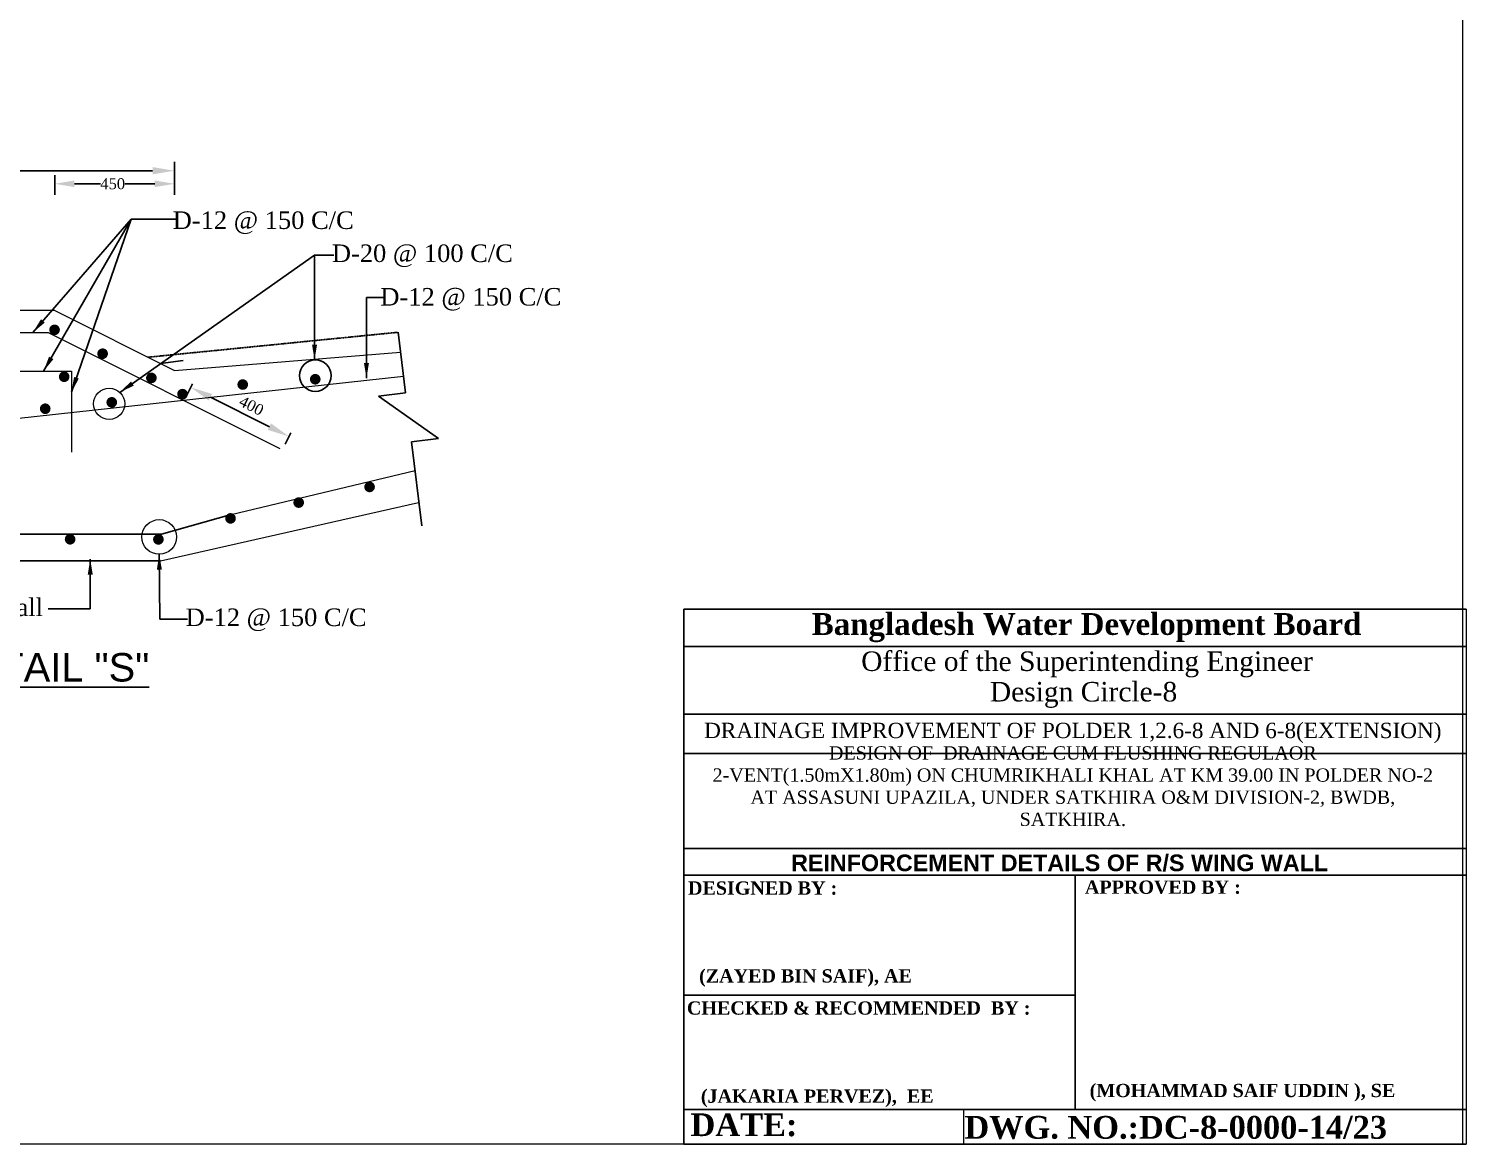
# Model space of a CAD drawing. Extents: x -545075 to 1728153, y -708141 to -305611.
# Drawn here: x 739812 to 772621, y -656450 to -631002 of the extents above; entities that cross this region are included whole.
import ezdxf

# ---------------------------------------------------------------- set-up
doc = ezdxf.new("R2010")
doc.units = 0
doc.header["$MEASUREMENT"] = 0
doc.linetypes.add('DASHED', pattern=[0.75, 0.5, -0.25])
doc.layers.get('0').update_dxf_attribs({"linetype": 'CONTINUOUS'})
doc.layers.get('DEFPOINTS').update_dxf_attribs({"linetype": 'CONTINUOUS'})
doc.layers.add('Left Bank Profile', color=7, linetype='CONTINUOUS', lineweight=25)
doc.layers.add('Other line', color=7, linetype='CONTINUOUS', lineweight=15)
doc.layers.add('LINE', color=7, linetype='CONTINUOUS')
doc.styles.add('Arial-200', font='arial.ttf')
doc.styles.get("Standard").update_dxf_attribs({"font": 'times.ttf', "height": 250})
doc.dimstyles.new('3', dxfattribs={"dimtxt": 225, "dimasz": 350, "dimexe": 100, "dimexo": 25, "dimgap": 9, "dimtad": 0, "dimdec": 0, "dimzin": 0, "dimdsep": 46, "dimtxsty": 'Standard', "dimcen": 0, "dimclrt": 256, "dimadec": 0, "dimazin": 0, "dimtfac": 1, "dimtdec": 0, "dimtofl": 0, "dimtmove": 2, "dimatfit": 3, "dimfxl": 1, "dimtolj": 1, "dimtzin": 0, "dimarcsym": 0})

# ---------------------------------------------------------------- blocks, each defined once
blk = doc.blocks.new('*D242')
at = {"layer": 'DEFPOINTS', "color": 0, "lineweight": -2}
for p in [(743553, -639097), (745751, -640303), (745794, -640217)]:
    blk.add_point(p, dxfattribs=at)
at = {"layer": 'LINE', "color": 7, "lineweight": -2}
for p, q in [((743551, -639102), (743421, -639363)), ((743958, -639407), (745303, -640080)), ((745792, -640221), (745661, -640482))]:
    blk.add_line(p, q, dxfattribs=at)
for points in [[(743995, -639333), (743920, -639482), (743510, -639184)], [(745341, -640005), (745266, -640154), (745751, -640303)]]:
    blk.add_solid(points, dxfattribs=at)
at = {"layer": 'LINE', "color": 7, "insert": (744895, -639602), "char_height": 250, "attachment_point": 5, "rotation": 333.4469}
blk.add_mtext('\\A1;400', dxfattribs=at)
blk = doc.blocks.new('*D243')
at = {"layer": 'DEFPOINTS', "color": 0, "lineweight": -2}
for p in [(743138, -634241), (735004, -638951), (743138, -638799)]:
    blk.add_point(p, dxfattribs=at)
at = {"layer": 'LINE', "color": 7, "lineweight": -2}
for p, q in [((735004, -634491), (735004, -634041)), ((743138, -634491), (743138, -634041)), ((735504, -634241), (738721, -634241)), ((742638, -634241), (739421, -634241))]:
    blk.add_line(p, q, dxfattribs=at)
for points in [[(735504, -634158), (735504, -634324), (735004, -634241)], [(742638, -634158), (742638, -634324), (743138, -634241)]]:
    blk.add_solid(points, dxfattribs=at)
at = {"layer": 'LINE', "color": 7, "insert": (739071, -634241), "char_height": 250, "attachment_point": 5}
blk.add_mtext('\\A1;1370', dxfattribs=at)
blk = doc.blocks.new('*D246')
at = {"layer": 'DEFPOINTS', "color": 0, "lineweight": -2}
for p in [(743138, -634539), (743138, -638176), (740404, -639249)]:
    blk.add_point(p, dxfattribs=at)
at = {"layer": 'LINE', "color": 7, "lineweight": -2}
for p, q in [((740404, -634789), (740404, -634339)), ((743138, -634789), (743138, -634339)), ((740854, -634539), (741452, -634539)), ((742688, -634539), (742005, -634539))]:
    blk.add_line(p, q, dxfattribs=at)
for points in [[(740854, -634464), (740854, -634614), (740404, -634539)], [(742688, -634464), (742688, -634614), (743138, -634539)]]:
    blk.add_solid(points, dxfattribs=at)
at = {"layer": 'LINE', "color": 7, "insert": (741728, -634539), "char_height": 250, "attachment_point": 5}
blk.add_mtext('\\A1;450', dxfattribs=at)

msp = doc.modelspace()

# ---------------------------------------------------------------- linework, layer by layer
at = {"color": 7, "linetype": 'ByBlock', "lineweight": 20}
msp.add_lwpolyline([(700563.752, -656449.814), (700563.752, -605555.167), (772535.981, -605555.167), (772535.981, -656449.814), (700563.752, -656449.814)], close=True, dxfattribs=at)
at = {"linetype": 'ByBlock'}
msp.add_circle((746351.444, -638914.377), 359.933, dxfattribs=at)
at = {"layer": 'Left Bank Profile'}
msp.add_lwpolyline([(754762.739, -656449.814), (772620.647, -656449.814)], dxfattribs=at)
msp.add_lwpolyline([(754762.739, -656449.814), (772620.647, -656449.814)], dxfattribs=at)
at = {"layer": 'LINE', "linetype": 'DASHED'}
msp.add_line((748243.849, -637926.192), (742530.83, -638495.816), dxfattribs=at)
at = {"layer": 'LINE', "color": 0}
for p, q in [((748243.849, -637926.192), (748413.382, -639310.928)), ((748413.382, -639310.928), (747795.698, -639386.551)), ((747795.698, -639386.551), (749167.524, -640349.881)), ((749167.524, -640349.881), (748549.84, -640425.505)), ((748549.84, -640425.505), (748784.548, -642342.583))]:
    msp.add_line(p, q, dxfattribs=at)
at = {"layer": 'LINE'}
for p, q in [((742822.724, -638641.763), (743336.907, -638573.892)), ((754762.739, -644244.691), (772620.647, -644244.691)), ((754762.739, -644244.691), (754762.739, -650456.881)), ((754762.739, -645091.377), (772620.647, -645091.377)), ((754762.739, -646637.846), (772620.647, -646637.846)), ((754762.739, -647534.625), (772620.647, -647534.625)), ((754762.739, -649701.523), (772620.647, -649701.523)), ((754762.739, -650314.899), (772620.647, -650314.899)), ((754762.739, -656449.814), (754762.739, -650456.881)), ((763691.693, -650314.899), (763691.693, -655657.338)), ((754762.739, -653050.202), (763691.693, -653050.202)), ((754762.739, -655657.338), (772620.647, -655657.338)), ((758113.354, -655657.338), (772620.647, -655657.338)), ((758113.354, -655657.338), (772620.647, -655657.338)), ((758113.354, -655657.338), (772620.647, -655657.338))]:
    msp.add_line(p, q, dxfattribs=at)
at = {"layer": 'LINE', "color": 0, "linetype": 'ByBlock', "lineweight": -2}
for p, q in [((742838.842, -642533.513), (744431.842, -642081)), ((738692.392, -642533.513), (742838.842, -642533.513)), ((737823.771, -643139.765), (742820.842, -643139.765))]:
    msp.add_line(p, q, dxfattribs=at)
at = {"layer": 'LINE', "lineweight": 9}
msp.add_line((772620.647, -644244.691), (772620.647, -656449.814), dxfattribs=at)
at = {"layer": 'LINE', "color": 7, "lineweight": 9}
for p, q in [((761145.274, -655657.338), (761145.274, -656449.814)), ((772620.647, -656449.814), (755356.97, -656449.814)), ((768936.595, -656449.814), (770143.93, -656449.814))]:
    msp.add_line(p, q, dxfattribs=at)
at = {"layer": 'LINE', "color": 0, "const_width": 120.96}
for points in [[(740340.876, -637871.465, 1), (740461.836, -637871.465, 1)], [(741437.601, -638415.222, 1), (741558.561, -638415.222, 1)], [(740560.233, -638940.432, 1), (740681.193, -638940.432, 1)], [(742551.032, -638967.025, 1), (742671.992, -638967.025, 1)], [(744635.392, -639118.884, 1), (744756.352, -639118.884, 1)], [(746290.577, -638997.845, 1), (746411.537, -638997.845, 1)], [(741646.199, -639524.702, 1), (741767.159, -639524.702, 1)], [(743261.383, -639337.664, 1), (743382.343, -639337.664, 1)], [(740127.528, -639670.501, 1), (740248.488, -639670.501, 1)], [(747530.092, -641454.545, 1), (747651.052, -641454.545, 1)], [(745912.86, -641811.812, 1), (746033.82, -641811.812, 1)], [(744356.952, -642172.415, 1), (744477.912, -642172.415, 1)], [(740695.689, -642648.506, 1), (740816.649, -642648.506, 1)], [(742711.101, -642651.741, 1), (742832.061, -642651.741, 1)]]:
    msp.add_lwpolyline(points, format="xyb", close=True, dxfattribs=at)
at = {"layer": 'Other line', "color": 0}
for p, q in [((740403.771, -637432.286), (735003.771, -637432.286)), ((740403.771, -637432.286), (743137.963, -638799.383)), ((735383.728, -637932.068), (740253.139, -637932.068)), ((740253.139, -637932.068), (745543.674, -640577.335)), ((743137.963, -638799.383), (748299.278, -638378.932)), ((735428.516, -638813.721), (740786.451, -638813.721)), ((738400.794, -640012.918), (748366.117, -638924.87)), ((740786.451, -638813.721), (740786.451, -640665.391)), ((744431.842, -642081), (748629.939, -641079.743)), ((742820.842, -643139.765), (748710.062, -641806.954))]:
    msp.add_line(p, q, dxfattribs=at)
for centre, radius in [((741648.588, -639557.784), 356.298), ((742790.432, -642596.415), 395.468)]:
    msp.add_circle(centre, radius, dxfattribs=at)

# ---------------------------------------------------------------- texts
at = {"linetype": 'ByBlock', "char_height": 400, "width": 4181.1469, "attachment_point": 3}
for s, insert in [('{\\fTimes New Roman|b0|i0|c0|p18;D-12 @ 150 C/C}', (747228.7, -635169.522)), ('{\\fTimes New Roman|b0|i0|c0|p18;D-20 @ 100 C/C}', (750861.935, -635923.831)), ('{\\fTimes New Roman|b0|i0|c0|p18;D-12 @ 150 C/C}', (751967.998, -636916.731)), ('{\\fTimes New Roman|b0|i0|c0|p18;Wing Wall}', (740137.263, -643999.596)), ('{\\fTimes New Roman|b0|i0|c0|p18;D-12 @ 150 C/C}', (747523.485, -644228.127))]:
    msp.add_mtext(s, dxfattribs=dict(at, insert=insert))
at = {"color": 0, "linetype": 'ByBlock', "lineweight": -2, "insert": (757210.564, -650231.768), "char_height": 380.64689, "width": 20522.19521, "attachment_point": 7, "style": 'Arial-200'}
msp.add_mtext('{\\fArial|b1|i0|c0|p34;REINFORCEMENT DETAILS OF R/S WING WALL}', dxfattribs=at)
at = {"layer": 'LINE', "color": 7, "lineweight": 9}
for s, insert, char_height, width, attachment_point in [('{\\fTimes New Roman|b1|i0|c0|p18;Bangladesh Water Development Board}', (757683.446, -644333.018), 497.51809, 17870.68828, 1), ('{\\fTimes New Roman|b0|i0|c0|p18;Office of the Superintending Engineer}', (758811.089, -645207.861), 445.23095, 15992.55112, 1), ('{\\fTimes New Roman|b0|i0|c0|p18;Design Circle-8}', (761748.015, -645904.08), 445.23095, 15992.55112, 1), ('{\\fTimes New Roman Greek|b0|i0|c0|p18;\\C256;DRAINAGE IMPROVEMENT OF POLDER 1,2.6-8 AND 6-8(EXTENSION)}', (763640.889, -647298.599), 350, 17410.56988, 8), ('{\\fTimes New Roman Greek|b0|i0|c0|p18;\\C256;DESIGN OF  DRAINAGE CUM FLUSHING REGULAOR\\P2-VENT(1.50mX1.80m) ON CHUMRIKHALI KHAL AT KM 39.00 IN POLDER NO-2 AT ASSASUNI UPAZILA, UNDER SATKHIRA O&M DIVISION-2, BWDB, SATKHIRA.}', (763640.889, -649195.413), 302.878199, 16855.77975, 8)]:
    msp.add_mtext(s, dxfattribs=dict(at, insert=insert, char_height=char_height, width=width, attachment_point=attachment_point))
at = {"layer": 'LINE', "insert": (740222.426, -645244.104), "char_height": 650, "width": 23417.44191, "attachment_point": 2, "style": 'Arial-200'}
msp.add_mtext('{\\LDETAIL "S"}', dxfattribs=at)
at = {"layer": 'LINE', "color": 7, "lineweight": 9, "attachment_point": 1}
for s, insert, char_height in [('{\\fTimes New Roman|b1|i0|c0|p18;DESIGNED BY :}', (754858.508, -650453.513), 302.8782), ('{\\fTimes New Roman|b1|i0|c0|p18;APPROVED BY :}', (763918.048, -650433.909), 302.8782), ('{\\fTimes New Roman|b1|i0|c0|p18;\\C0;(ZAYED BIN SAIF), AE}', (755112.39, -652457.98), 302.8782), ('{\\fTimes New Roman|b1|i0|c0|p18;CHECKED & RECOMMENDED  BY :}', (754833.612, -653190.72), 302.8782), ('{\\fTimes New Roman|b1|i0|c0|p18;\\C0;(JAKARIA PERVEZ),  EE  }', (755152.129, -655201.038), 302.8782), ('{\\fTimes New Roman|b1|i0|c0|p18;\\C0;(MOHAMMAD SAIF UDDIN ), SE}', (764024.643, -655071.975), 302.8782), ('{\\fTimes New Roman|b1|i0|c0|p18;DATE:}', (754916.17, -655745.73), 518.95951), (' {\\fTimes New Roman|b1|i0|c0|p18;DWG. NO.:DC-8-0000-14/23}', (760971.798, -655804.55), 518.95951)]:
    msp.add_mtext(s, dxfattribs=dict(at, insert=insert, char_height=char_height))

# ---------------------------------------------------------------- dimensions: what is measured, and where the dimension line sits
at = {"layer": 'LINE', "color": 0}
dim = msp.add_linear_dim(base=(743137.963, -634241.16), p1=(735003.771, -638951.286), p2=(743137.963, -638799.383), text='1370', dimstyle='3', override={"dimtxt": 500, "dimasz": 500, "dimexe": 200, "dimexo": 5, "dimdle": 250, "dimclrd": 7, "dimclre": 7, "dimclrt": 7, "dimfxl": 250, "dimfxlon": 1}, dxfattribs=at)
dim.commit()
dim.dimension.update_dxf_attribs({"geometry": '*D243', "text_midpoint": (739070.867, -634241.16)})
dim = msp.add_linear_dim(base=(743137.963, -634538.639), p1=(740403.771, -639248.765), p2=(743137.963, -638175.765), text='450', dimstyle='3', override={"dimtxt": 450, "dimasz": 450, "dimexe": 200, "dimexo": 5, "dimdle": 250, "dimclrd": 7, "dimclre": 7, "dimclrt": 7, "dimfxl": 250, "dimfxlon": 1}, dxfattribs=at)
dim.commit()
dim.dimension.update_dxf_attribs({"geometry": '*D246', "text_midpoint": (741728.451, -634538.639), "dimtype": 160})
at = {"layer": 'LINE'}
dim = msp.add_linear_dim(base=(745750.676, -640303.377), p1=(743553.451, -639097.391), p2=(745793.842, -640217), angle=333.4469447, text='400', dimstyle='3', override={"dimtxt": 500, "dimasz": 500, "dimexe": 200, "dimexo": 5, "dimdle": 250, "dimclrd": 7, "dimclre": 7, "dimclrt": 7, "dimfxl": 250, "dimfxlon": 1}, dxfattribs=at)
dim.commit()
dim.dimension.update_dxf_attribs({"geometry": '*D242', "text_midpoint": (744894.842, -639602), "dimtype": 161})

# ---------------------------------------------------------------- leaders
at = {"layer": 'Other line', "color": 0}
for points in [[(739905.451, -637932.068), (742148.17, -635345.711), (742793.872, -635345.711)], [(740150.451, -638813.721), (742148.17, -635345.711), (742464.872, -635345.711)], [(740786.451, -639294.391), (742148.17, -635345.711), (743214.872, -635345.711)], [(741891.472, -639297.101), (746334.542, -636170.436)], [(746334.542, -638555.62), (746334.542, -636170.436), (746771.675, -636170.436)], [(747519.734, -638974.677), (747519.734, -637133.968), (747956.868, -637133.968)], [(742790.432, -642991.883), (742800.525, -644474.733), (743433.225, -644474.733)], [(741215.498, -643104.405), (741215.498, -644233.405), (740256.498, -644233.405)]]:
    msp.add_leader(points, dimstyle='3', override={"dimgap": 9, "dimtad": 0, "dimclrd": 256, "dimclre": 0, "dimclrt": 0, "dimfxl": 700, "dimfxlon": 1}, dxfattribs=at)

doc.saveas('drawing.dxf')
